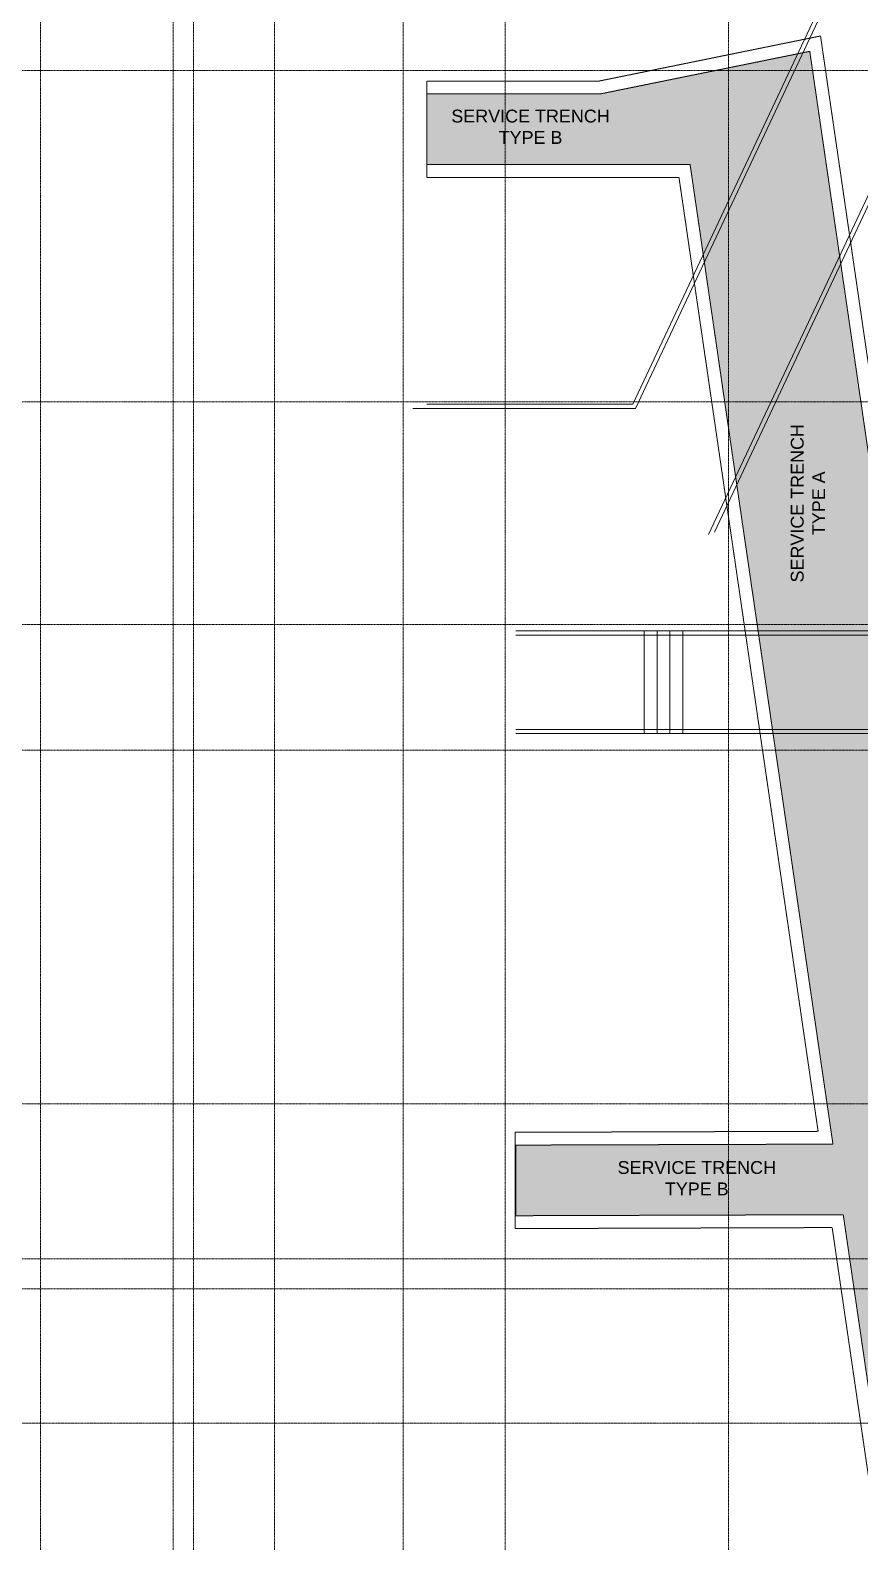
# Model space of a CAD drawing. Header units: millimetres. Extents: x 0 to 147381, y 0 to 170318.
# Drawn here: x 108067 to 127454, y 78089 to 113410 of the extents above; entities that cross this region are included whole.
import ezdxf

# ---------------------------------------------------------------- set-up
doc = ezdxf.new("R2010")
doc.units = ezdxf.units.MM
for name, pattern in [('Center', [29.999999, 12, -6, 6, -6]), ('Demolished', [4.8, 3.2, -1.6]), ('Grid Line', [22.225, 12.7, -3.175, 3.175, -3.175])]:
    doc.linetypes.add(name, pattern=pattern)
for name, color, linetype, lineweight in [('ARCH NEW DESIGN STEP HATCH', 21, 'Continuous', 35), ('Arch_Dim', 7, 'Continuous', 25), ('G-ANNO-TEXT', 231, 'Continuous', 25), ('MEP-SERVICE TRENCH', 6, 'Continuous', 30), ('S-GRID', 8, 'Continuous', 9)]:
    doc.layers.add(name, color=color, linetype=linetype, lineweight=lineweight)
doc.layers.add('ARCH RCC HATCH', color=253, linetype='Center', lineweight=9, true_color=0x9c9c9c)
doc.styles.add('Arial_2', font='arial.ttf', dxfattribs={"height": 472.5})

# ---------------------------------------------------------------- blocks, each defined once
blk = doc.blocks.new('A$C59E872DE')
at = {"layer": 'S-GRID', "linetype": 'Grid Line', "ltscale": 0.5}
for p, q in [((70610, 89720.3), (70610, -4357.6)), ((73710, 89720.3), (73710, -3251.5)), ((74190, 89720.3), (74190, -4357.6)), ((76081.7, -4357.6), (76081.7, 89720.3)), ((79090, -4357.6), (79090, 89720.3)), ((81470, -4357.6), (81470, 89720.3)), ((86690, 89720.3), (86690, -4357.6)), ((-6964.1, 67931), (94404.8, 67931)), ((-6964.1, 60185.5), (94404.8, 60185.5)), ((-6964.1, 54985.5), (94404.8, 54985.5)), ((-6964.1, 52045.5), (94404.8, 52045.5)), ((-6964.1, 43785.5), (94404.8, 43785.5)), ((-6964.1, 40160.5), (93871.8, 40160.5)), ((-6964.1, 39460.5), (94404.8, 39460.5)), ((94404.8, 36325.5), (-6964.1, 36325.5))]:
    blk.add_line(p, q, dxfattribs=at)
blk = doc.blocks.new('A$C3C7D33BB')
at = {"layer": 'MEP-SERVICE TRENCH', "linetype": 'Continuous'}
h = blk.add_hatch(dxfattribs=at)
h.set_pattern_fill('DOTS', color=256, scale=100)
h.set_pattern_definition([(0, (-479940.34, 234563.17), (79.375, 158.75), [0, -158.75])])
h.paths.add_polyline_path([(239, 30899), (-6668, 78252), (-11561, 77257), (-15618, 77257), (-15618, 75607), (-9465, 75607), (-6127, 52716), (-13537, 52693), (-13535, 51043), (-5886, 51067), (-3199, 32653), (-24851, 32653), (-24848, 31653), (-11718, 31653), (-11718, 31003), (-2915, 31003), (-2974, 27331), (-13938, 27331), (-13938, 25681), (-3003, 25681), (-3449, 65), (-299, 65)])
at = {"layer": 'ARCH NEW DESIGN STEP HATCH', "linetype": 'Continuous', "lineweight": 13}
for p, q in [((-10803, 70009), (-15618, 70009)), ((-10739, 69909), (-15944, 69909)), ((-10537, 64708), (-10537, 62309)), ((-10237, 64708), (-10237, 62309)), ((-9937, 64708), (-9937, 62309)), ((-9637, 64708), (-9637, 62309))]:
    blk.add_line(p, q, dxfattribs=at)
at = {"layer": 'ARCH NEW DESIGN STEP HATCH', "linetype": 'Continuous', "lineweight": 13, "elevation": 3501993}
for points in [[(-10740, 69908), (-5972, 80040), (-4639, 80441), (-18451, 126317), (-25812, 133541), (-23822, 135512), (-15977, 127813), (13653, 29397), (11682, 25636)], [(-10803, 70009), (-6044, 80122)], [(-10850, 69908), (-10850, 69909)], [(11867, 25618), (790, 62408), (-13537, 62408)], [(11771, 25589), (716, 62308), (-13537, 62308)]]:
    blk.add_lwpolyline(points, dxfattribs=at)
for points in [[(-9033, 66958), (-4044, 77560, -0.687562), (-3765, 77539), (128, 64608), (-13535, 64608)], [(-8896, 67015), (-4065, 77281, -0.687562), (-3786, 77261), (-7, 64708), (-13535, 64708)]]:
    blk.add_lwpolyline(points, format="xyb", dxfattribs=at)
at = {"layer": 'MEP-SERVICE TRENCH', "linetype": 'Demolished', "lineweight": 9}
for p, q in [((-11592, 77557), (-6417, 78610)), ((-6417, 78610), (539, 30918)), ((-11561, 77257), (-6668, 78252)), ((-6668, 78252), (239, 30899)), ((-15618, 75307), (-15618, 77557)), ((-15618, 77557), (-11592, 77557)), ((-15618, 75607), (-15618, 77257)), ((-15618, 77257), (-11561, 77257)), ((-9465, 75607), (-15618, 75607)), ((-6127, 52716), (-9465, 75607)), ((-9725, 75307), (-15618, 75307)), ((-6473, 53015), (-9725, 75307)), ((-13556, 52992), (-6473, 53015)), ((-13553, 50742), (-13556, 52992)), ((-13537, 52693), (-6127, 52716)), ((-13535, 51043), (-13537, 52693)), ((-5886, 51067), (-13535, 51043)), ((-3199, 32653), (-5886, 51067)), ((-6145, 50766), (-13553, 50742)), ((-3546, 32953), (-6145, 50766))]:
    blk.add_line(p, q, dxfattribs=at)
at = {"layer": 'G-ANNO-TEXT', "color": 7, "char_height": 300, "width": 3775.78, "attachment_point": 3, "style": 'Arial_2'}
for insert in [(-11306, 76889, 3501993), (-7421, 52320, 3501993)]:
    blk.add_mtext('\\pxqc;SERVICE TRENCH\\PTYPE B', dxfattribs=dict(at, insert=insert))
at = {"layer": 'G-ANNO-TEXT', "color": 7, "insert": (-7111, 69579, 3501993), "char_height": 300, "width": 3775.78, "attachment_point": 3, "rotation": 90, "style": 'Arial_2'}
blk.add_mtext('\\pxqc;SERVICE TRENCH\\PTYPE A', dxfattribs=at)

msp = doc.modelspace()

# ---------------------------------------------------------------- block references
at = {"layer": 'ARCH RCC HATCH', "linetype": 'Continuous'}
msp.add_blockref('A$C59E872DE', (37694.7, 44538), dxfattribs=at)

# ---------------------------------------------------------------- next in the draw order: block references
at = {"layer": 'Arch_Dim', "linetype": 'Continuous'}
msp.add_blockref('A$C3C7D33BB', (132953.6, 34665.1), dxfattribs=at)

doc.saveas('drawing.dxf')
